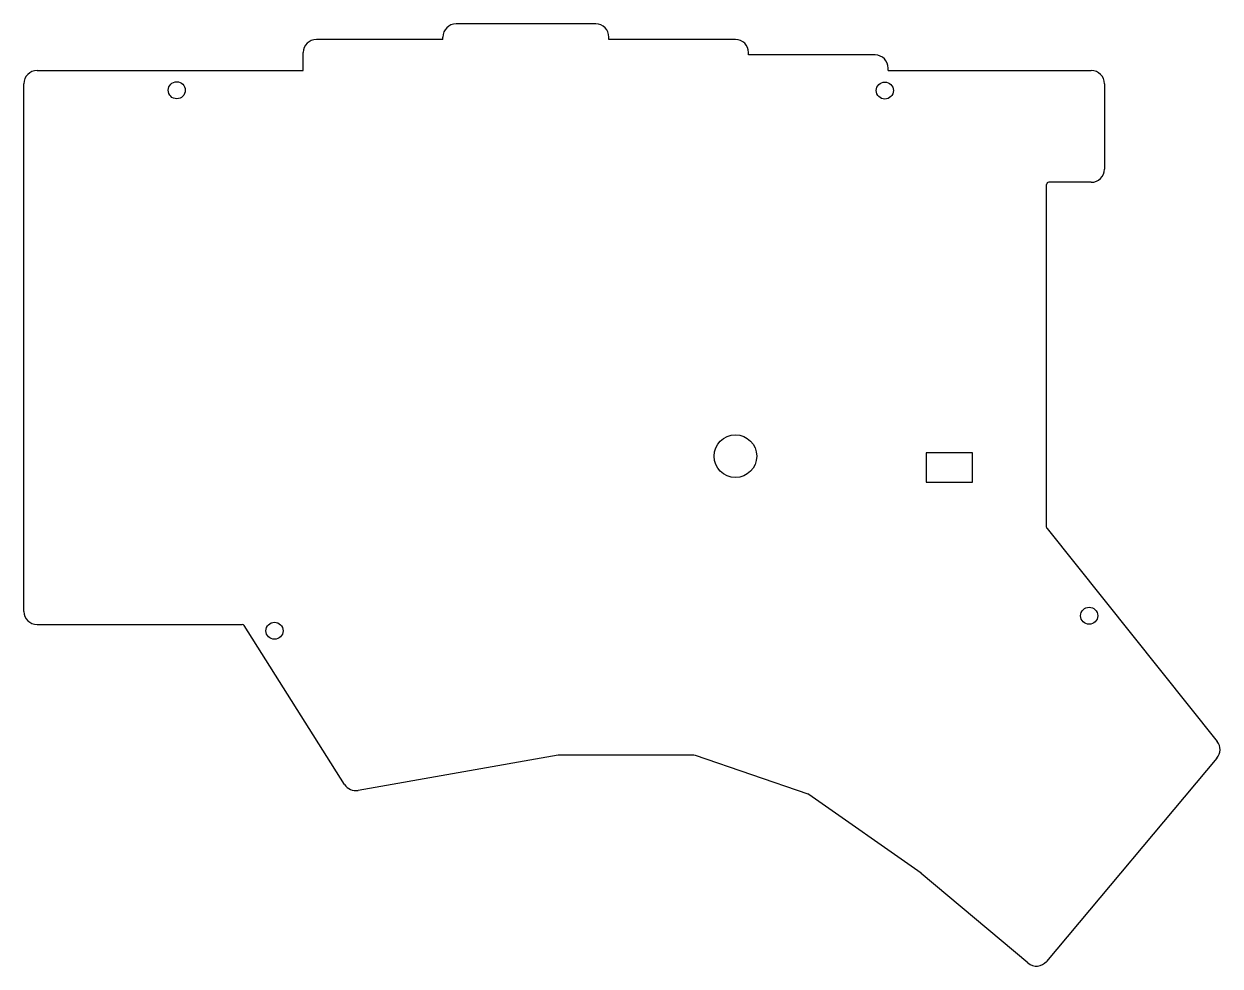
# Model space of a CAD drawing. Header units: millimetres. Extents: x 89 to 243, y -154 to -33.
import ezdxf

# ---------------------------------------------------------------- set-up
doc = ezdxf.new("R2010")
doc.units = ezdxf.units.MM

msp = doc.modelspace()

# ---------------------------------------------------------------- linework, layer by layer
for p, q in [((163, -32.8), (145, -32.8)), ((143.3, -34.8), (127, -34.8)), ((143.3, -34.8), (143.3, -34.5)), ((164.7, -34.8), (164.7, -34.5)), ((181, -34.8), (164.7, -34.8)), ((125.3, -38.8), (125.3, -36.5)), ((182.7, -36.8), (182.7, -36.5)), ((199, -36.8), (182.7, -36.8)), ((200.7, -38.8), (200.7, -38.5)), ((91, -38.8), (125.3, -38.8)), ((200.7, -38.8), (226.87, -38.8)), ((89.3, -108.5), (89.3, -40.5)), ((228.57, -40.5), (228.57, -51.51)), ((221.1, -97.65), (221.1, -53.51)), ((226.87, -53.21), (221.4, -53.21)), ((211.57, -88.05), (205.57, -88.05)), ((205.57, -88.05), (205.57, -91.85)), ((211.57, -91.85), (211.57, -88.05)), ((205.57, -91.85), (211.57, -91.85)), ((221.17, -97.84), (243.1, -125.26)), ((91, -110.2), (117.45, -110.2)), ((130.63, -130.81), (117.7, -110.34)), ((158.14, -127.04), (132.36, -131.57)), ((175.66, -127.03), (158.2, -127.03)), ((175.88, -127.06), (175.66, -127.03)), ((190.37, -132.04), (175.88, -127.06)), ((243.07, -127.42), (221.1, -153.6)), ((204.93, -142.25), (190.45, -132.08)), ((218.71, -153.81), (204.95, -142.27))]:
    msp.add_line(p, q)
for centre, radius in [((109, -41.35), 1.1), ((200.26, -41.39), 1.1), ((181, -88.5), 2.75), ((226.6, -109.06), 1.1), ((121.6, -111), 1.1)]:
    msp.add_circle(centre, radius)
for centre, radius, start, end in [((145, -34.5), 1.7, 90, 180), ((163, -34.5), 1.7, 0, 90), ((127, -36.5), 1.7, 90, 180), ((181, -36.5), 1.7, 0, 90), ((199, -38.5), 1.7, 0, 90), ((91, -40.5), 1.7, 90, 180), ((226.87, -40.5), 1.7, 0, 90), ((226.87, -51.51), 1.7, 270, 360), ((221.4, -53.51), 0.3, 90, 180), ((221.4, -97.65), 0.3, 180, 218.6485), ((91, -108.5), 1.7, 180, 270), ((117.45, -110.5), 0.3, 32.2808, 90), ((241.77, -126.33), 1.7, 320, 398.6485), ((158.2, -127.33), 0.3, 90, 99.9749), ((132.07, -129.9), 1.7, 212.2808, 279.9749), ((190.28, -132.32), 0.3, 54.9457, 71.0557), ((204.76, -142.5), 0.3, 50.0391, 54.9065), ((219.8, -152.51), 1.7, 230, 320)]:
    msp.add_arc(centre, radius, start, end)

doc.saveas('drawing.dxf')
